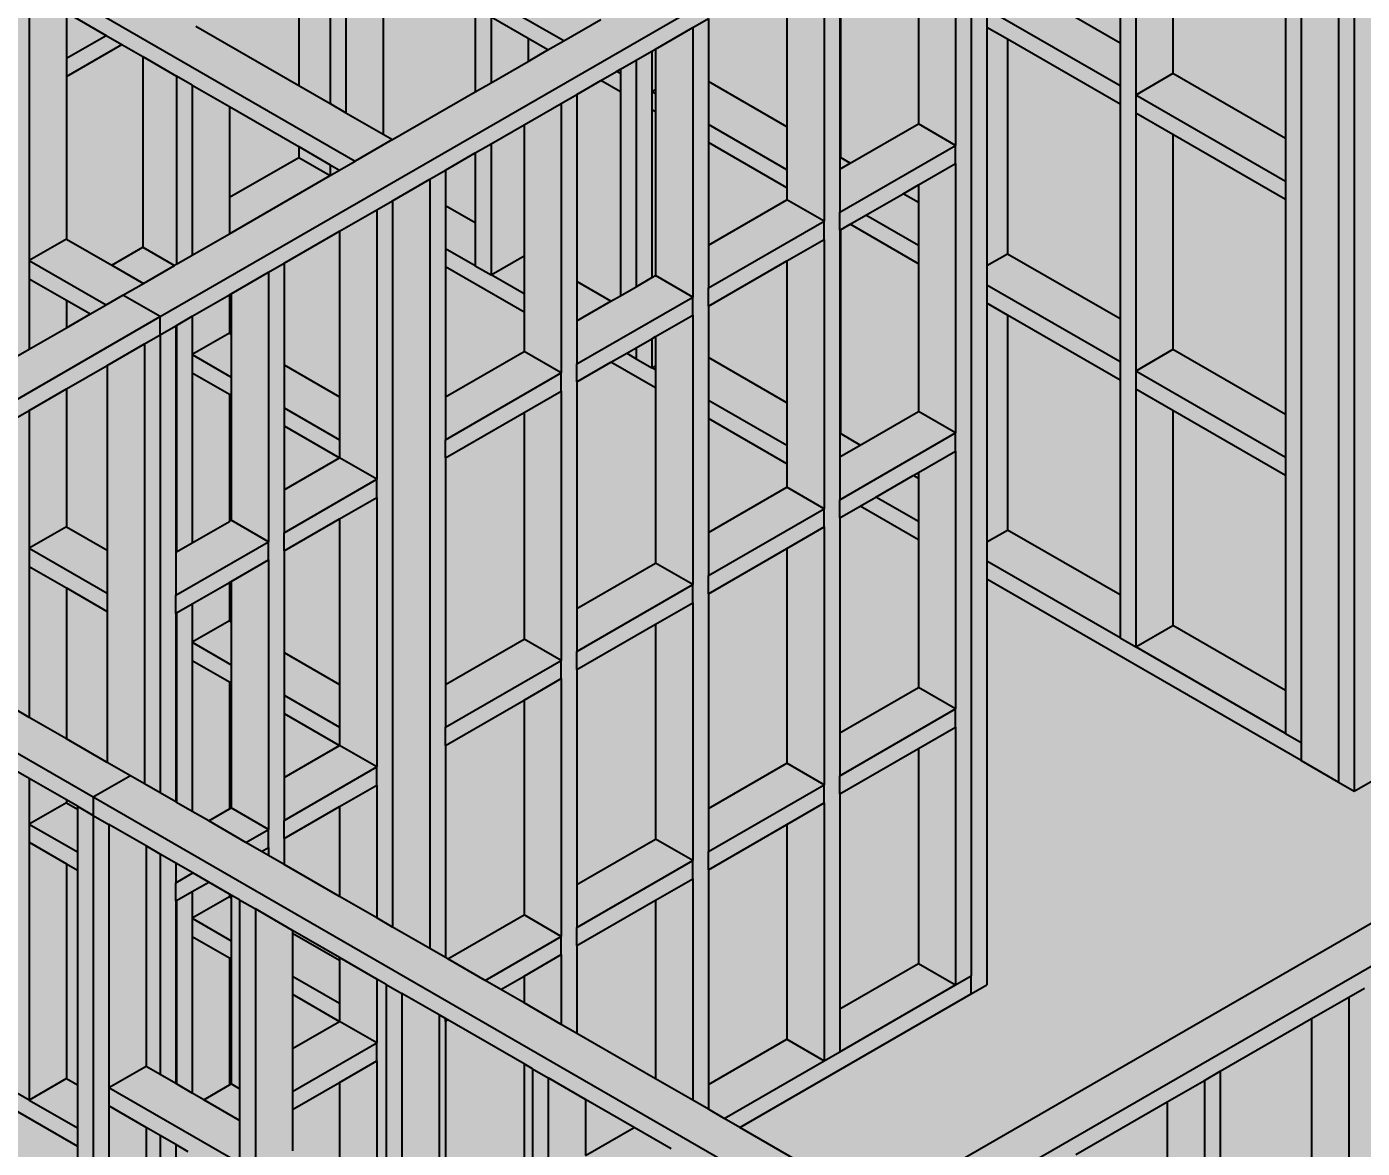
# Model space of a CAD drawing. Header units: millimetres. Extents: x 19458 to 19801, y 4351 to 4752.
# Drawn here: x 19557.886 to 19560.17, y 4522.548 to 4524.467 of the extents above; entities that cross this region are included whole.
import ezdxf

# ---------------------------------------------------------------- set-up
doc = ezdxf.new("R2010")
doc.units = ezdxf.units.MM
for name, color, linetype in [('cotas', 1, 'Continuous'), ('cotas @ 200', 1, 'Continuous'), ('cotas @ 300', 1, 'Continuous'), ('cotas @ 400', 1, 'Continuous'), ('cotas @ 500', 1, 'Continuous')]:
    doc.layers.add(name, color=color, linetype=linetype)
doc.styles.add('century gothic', font='GOTHIC.TTF')
doc.styles.add('COTAS SMC', font='GOTHIC.TTF')
doc.dimstyles.new('ANOTATIVE 100 SMCONSTRUCCIONES', dxfattribs={"dimscale": 0, "dimtxt": 0.18, "dimasz": 0.15, "dimexe": 0.18, "dimexo": 0.09, "dimgap": 0.1, "dimtad": 1, "dimzin": 0, "dimdsep": 46, "dimtxsty": 'century gothic', "dimblk1": 'FLECHA1', "dimblk2": 'FLECHA1', "dimsah": 1, "dimcen": 0.18, "dimdle": 0.075, "dimclrd": 1, "dimclre": 1, "dimclrt": 2, "dimaunit": 1, "dimadec": 0, "dimazin": 0, "dimtfac": 0.75, "dimtix": 1, "dimtmove": 2, "dimatfit": 3, "dimfxl": 0.09, "dimtvp": 1.5, "dimtfill": 1, "dimtolj": 1, "dimtzin": 0, "dimarcsym": 0})
doc.dimstyles.new('PIES SMCONSTRUCCIONES', dxfattribs={"dimscale": 0, "dimtxt": 0.18, "dimasz": 0.2, "dimexe": 0.18, "dimexo": 0, "dimgap": 0.1, "dimtad": 1, "dimdec": 0, "dimlfac": 39.370079, "dimzin": 0, "dimdsep": 46, "dimlunit": 4, "dimtxsty": 'COTAS SMC', "dimblk1": 'FLECHA1', "dimblk2": 'FLECHA1', "dimsah": 1, "dimcen": 0.2, "dimdle": 0.075, "dimclrd": 1, "dimclre": 1, "dimclrt": 2, "dimaunit": 1, "dimadec": 0, "dimazin": 0, "dimtfac": 0.75, "dimtdec": 0, "dimtix": 1, "dimtmove": 2, "dimatfit": 3, "dimfxl": 0.09, "dimtvp": 1.5, "dimtfill": 1, "dimtolj": 1, "dimtzin": 0, "dimarcsym": 0})

# ---------------------------------------------------------------- blocks, each defined once
blk = doc.blocks.new('FLECHA1')
at = {"color": 4}
blk.add_line((-0.246176, -0.248081), (0.248081, 0.25), dxfattribs=at)
at = {"color": 1}
blk.add_line((-1, 0), (0.496162, 0), dxfattribs=at)
blk = doc.blocks.new('*D1729')
at = {"layer": 'cotas', "color": 1, "lineweight": -2, "transparency": 16777216}
for p, q in [((19614.326, 4625.8448), (19614.326, 4700.8448)), ((19570.9836, 4550.8448), (19524.326, 4550.8448)), ((19614.326, 4548.4298), (19614.326, 4550.8448)), ((19570.5339, 4548.4298), (19524.326, 4548.4298)), ((19614.326, 4473.4298), (19614.326, 4398.4298))]:
    blk.add_line(p, q, dxfattribs=at)
at = {"layer": 'Defpoints', "color": 0, "transparency": 16777216}
for p in [(19614.326, 4550.8448), (19615.9836, 4550.8448), (19615.5339, 4548.4298)]:
    blk.add_point(p, dxfattribs=at)
at = {"layer": 'cotas', "color": 1, "lineweight": -2, "transparency": 16777216, "xscale": 75, "yscale": 75, "zscale": 75}
for p, rotation in [((19614.326, 4550.8448), 270), ((19614.326, 4548.4298), 90)]:
    blk.add_blockref('FLECHA1', p, dxfattribs=dict(at, rotation=rotation))
at = {"layer": 'cotas', "color": 2, "transparency": 16777216, "insert": (19517.3376, 4549.6373), "char_height": 90, "attachment_point": 5, "rotation": 90, "style": 'century gothic', "bg_fill": 3, "box_fill_scale": 1.1, "bg_fill_color": 256, "bg_fill_true_color": 13158600, "bg_fill_transparency": 0}
blk.add_mtext('\\A1;2.42', dxfattribs=at)
blk = doc.blocks.new('*D1758')
at = {"layer": 'cotas', "color": 1, "lineweight": -2, "transparency": 16777216}
for p, q in [((19614.326, 4580.8448), (19614.326, 4610.8448)), ((19597.9836, 4550.8448), (19578.326, 4550.8448)), ((19614.326, 4548.4298), (19614.326, 4550.8448)), ((19597.5339, 4548.4298), (19578.326, 4548.4298)), ((19614.326, 4518.4298), (19614.326, 4488.4298))]:
    blk.add_line(p, q, dxfattribs=at)
at = {"layer": 'Defpoints', "color": 0, "transparency": 16777216}
for p in [(19614.326, 4550.8448), (19615.9836, 4550.8448), (19615.5339, 4548.4298)]:
    blk.add_point(p, dxfattribs=at)
at = {"layer": 'cotas', "color": 1, "lineweight": -2, "transparency": 16777216, "xscale": 30, "yscale": 30, "zscale": 30}
for p, rotation in [((19614.326, 4550.8448), 270), ((19614.326, 4548.4298), 90)]:
    blk.add_blockref('FLECHA1', p, dxfattribs=dict(at, rotation=rotation))
at = {"layer": 'cotas', "color": 2, "transparency": 16777216, "insert": (19575.5307, 4549.6373), "char_height": 36, "attachment_point": 5, "rotation": 90, "style": 'century gothic', "bg_fill": 3, "box_fill_scale": 1.1, "bg_fill_color": 256, "bg_fill_true_color": 13158600, "bg_fill_transparency": 0}
blk.add_mtext('\\A1;2.42', dxfattribs=at)
blk = doc.blocks.new('*D1775')
at = {"layer": 'cotas', "color": 1, "lineweight": -2, "transparency": 16777216}
for p, q in [((19614.326, 4595.8448), (19614.326, 4640.8448)), ((19588.9836, 4550.8448), (19560.326, 4550.8448)), ((19614.326, 4548.4298), (19614.326, 4550.8448)), ((19588.5339, 4548.4298), (19560.326, 4548.4298)), ((19614.326, 4503.4298), (19614.326, 4458.4298))]:
    blk.add_line(p, q, dxfattribs=at)
at = {"layer": 'Defpoints', "color": 0, "transparency": 16777216}
for p in [(19614.326, 4550.8448), (19615.9836, 4550.8448), (19615.5339, 4548.4298)]:
    blk.add_point(p, dxfattribs=at)
at = {"layer": 'cotas', "color": 1, "lineweight": -2, "transparency": 16777216, "xscale": 45, "yscale": 45, "zscale": 45}
for p, rotation in [((19614.326, 4550.8448), 270), ((19614.326, 4548.4298), 90)]:
    blk.add_blockref('FLECHA1', p, dxfattribs=dict(at, rotation=rotation))
at = {"layer": 'cotas', "color": 2, "transparency": 16777216, "insert": (19556.133, 4549.6373), "char_height": 54, "attachment_point": 5, "rotation": 90, "style": 'century gothic', "bg_fill": 3, "box_fill_scale": 1.1, "bg_fill_color": 256, "bg_fill_true_color": 13158600, "bg_fill_transparency": 0}
blk.add_mtext('\\A1;2.42', dxfattribs=at)
blk = doc.blocks.new('*D1781')
at = {"layer": 'cotas', "color": 1, "lineweight": -2, "transparency": 16777216}
for p, q in [((19614.326, 4610.8448), (19614.326, 4670.8448)), ((19579.9836, 4550.8448), (19542.326, 4550.8448)), ((19614.326, 4548.4298), (19614.326, 4550.8448)), ((19579.5339, 4548.4298), (19542.326, 4548.4298)), ((19614.326, 4488.4298), (19614.326, 4428.4298))]:
    blk.add_line(p, q, dxfattribs=at)
at = {"layer": 'Defpoints', "color": 0, "transparency": 16777216}
for p in [(19614.326, 4550.8448), (19615.9836, 4550.8448), (19615.5339, 4548.4298)]:
    blk.add_point(p, dxfattribs=at)
at = {"layer": 'cotas', "color": 1, "lineweight": -2, "transparency": 16777216, "xscale": 60, "yscale": 60, "zscale": 60}
for p, rotation in [((19614.326, 4550.8448), 270), ((19614.326, 4548.4298), 90)]:
    blk.add_blockref('FLECHA1', p, dxfattribs=dict(at, rotation=rotation))
at = {"layer": 'cotas', "color": 2, "transparency": 16777216, "insert": (19536.7353, 4549.6373), "char_height": 72, "attachment_point": 5, "rotation": 90, "style": 'century gothic', "bg_fill": 3, "box_fill_scale": 1.1, "bg_fill_color": 256, "bg_fill_true_color": 13158600, "bg_fill_transparency": 0}
blk.add_mtext('\\A1;2.42', dxfattribs=at)
blk = doc.blocks.new('*D1784')
at = {"layer": 'cotas', "color": 1, "lineweight": -2, "transparency": 16777216}
for p, q in [((19620.0128, 4651.7533), (19620.0128, 4751.7533)), ((19620.4168, 4551.7533), (19530.0128, 4551.7533)), ((19620.0128, 4550.5333), (19620.0128, 4551.7533)), ((19620.4168, 4550.5333), (19530.0128, 4550.5333)), ((19620.0128, 4450.5333), (19620.0128, 4350.5333))]:
    blk.add_line(p, q, dxfattribs=at)
at = {"layer": 'Defpoints', "color": 0, "transparency": 16777216}
for p in [(19620.0128, 4551.7533), (19620.4168, 4551.7533), (19620.4168, 4550.5333)]:
    blk.add_point(p, dxfattribs=at)
at = {"layer": 'cotas', "color": 1, "lineweight": -2, "transparency": 16777216, "xscale": 100, "yscale": 100, "zscale": 100}
for p, rotation in [((19620.0128, 4551.7533), 270), ((19620.0128, 4550.5333), 90)]:
    blk.add_blockref('FLECHA1', p, dxfattribs=dict(at, rotation=rotation))
at = {"layer": 'cotas', "color": 2, "transparency": 16777216, "insert": (19523.8809, 4551.1433), "char_height": 90, "attachment_point": 5, "rotation": 90, "style": 'COTAS SMC', "bg_fill": 3, "box_fill_scale": 1.1, "bg_fill_color": 256, "bg_fill_true_color": 13158600, "bg_fill_transparency": 0}
blk.add_mtext("\\A1;4'", dxfattribs=at)
blk = doc.blocks.new('*D1828')
at = {"layer": 'cotas', "color": 1, "lineweight": -2, "transparency": 16777216}
for p, q in [((19620.0128, 4611.7533), (19620.0128, 4671.7533)), ((19620.4168, 4551.7533), (19566.0128, 4551.7533)), ((19620.0128, 4550.5333), (19620.0128, 4551.7533)), ((19620.4168, 4550.5333), (19566.0128, 4550.5333)), ((19620.0128, 4490.5333), (19620.0128, 4430.5333))]:
    blk.add_line(p, q, dxfattribs=at)
at = {"layer": 'Defpoints', "color": 0, "transparency": 16777216}
for p in [(19620.0128, 4551.7533), (19620.4168, 4551.7533), (19620.4168, 4550.5333)]:
    blk.add_point(p, dxfattribs=at)
at = {"layer": 'cotas', "color": 1, "lineweight": -2, "transparency": 16777216, "xscale": 60, "yscale": 60, "zscale": 60}
for p, rotation in [((19620.0128, 4551.7533), 270), ((19620.0128, 4550.5333), 90)]:
    blk.add_blockref('FLECHA1', p, dxfattribs=dict(at, rotation=rotation))
at = {"layer": 'cotas', "color": 2, "transparency": 16777216, "insert": (19562.3337, 4551.1433), "char_height": 54, "attachment_point": 5, "rotation": 90, "style": 'COTAS SMC', "bg_fill": 3, "box_fill_scale": 1.1, "bg_fill_color": 256, "bg_fill_true_color": 13158600, "bg_fill_transparency": 0}
blk.add_mtext("\\A1;4'", dxfattribs=at)
blk = doc.blocks.new('*D1834')
at = {"layer": 'cotas', "color": 1, "lineweight": -2, "transparency": 16777216}
for p, q in [((19620.0128, 4631.7533), (19620.0128, 4711.7533)), ((19620.4168, 4551.7533), (19548.0128, 4551.7533)), ((19620.0128, 4550.5333), (19620.0128, 4551.7533)), ((19620.4168, 4550.5333), (19548.0128, 4550.5333)), ((19620.0128, 4470.5333), (19620.0128, 4390.5333))]:
    blk.add_line(p, q, dxfattribs=at)
at = {"layer": 'Defpoints', "color": 0, "transparency": 16777216}
for p in [(19620.0128, 4551.7533), (19620.4168, 4551.7533), (19620.4168, 4550.5333)]:
    blk.add_point(p, dxfattribs=at)
at = {"layer": 'cotas', "color": 1, "lineweight": -2, "transparency": 16777216, "xscale": 80, "yscale": 80, "zscale": 80}
for p, rotation in [((19620.0128, 4551.7533), 270), ((19620.0128, 4550.5333), 90)]:
    blk.add_blockref('FLECHA1', p, dxfattribs=dict(at, rotation=rotation))
at = {"layer": 'cotas', "color": 2, "transparency": 16777216, "insert": (19543.1073, 4551.1433), "char_height": 72, "attachment_point": 5, "rotation": 90, "style": 'COTAS SMC', "bg_fill": 3, "box_fill_scale": 1.1, "bg_fill_color": 256, "bg_fill_true_color": 13158600, "bg_fill_transparency": 0}
blk.add_mtext("\\A1;4'", dxfattribs=at)
blk = doc.blocks.new('ISO GENERAL')
at = {"color": 250}
for p, q in [((-0.0978, 2.4913), (-0.0978, 0.5628)), ((-0.0709, 2.4758), (-0.0709, 0.5473)), ((-0.1614, 2.4546), (-0.1614, 0.6305)), ((-0.4713, 2.2252), (-0.4713, 1.8273)), ((-0.4444, 2.2097), (-0.4444, 1.7383)), ((-0.3808, 2.173), (-0.3808, 1.775)), ((-2.1127, 1.3591), (-0.7257, 2.1598)), ((-0.7257, 2.1288), (-0.7257, 0.2313)), ((-2.6423, 2.1237), (-1.779, 1.6252)), ((-0.7526, 2.1133), (-0.7526, 1.6522)), ((-0.1883, 2.0619), (-0.1883, 1.6639)), ((-1.822, 2.0304), (-1.822, 1.7236)), ((-1.7951, 2.0149), (-1.7951, 1.7081)), ((-1.8757, 1.9994), (-1.8757, 1.7546)), ((-0.9505, 1.999), (-0.9505, 1.6305)), ((-0.9494, 1.9988), (-0.9494, 1.6312)), ((-1.7315, 1.9782), (-1.7315, 1.6713)), ((-0.9774, 1.9835), (-0.9774, 1.5224)), ((-1.041, 1.9468), (-1.041, 1.684)), ((-0.8162, 1.9219), (-0.8162, 1.689)), ((-0.4713, 1.8273), (-0.6638, 1.9384)), ((-2.3366, 1.9161), (-2.3366, 1.4551)), ((-1.4227, 1.8309), (-1.5469, 1.9026)), ((-2.2729, 1.8746), (-2.2729, 1.8011)), ((-2.2688, 1.877), (-2.2051, 1.8403)), ((-1.5738, 1.8871), (-1.5738, 1.7437)), ((-0.4713, 1.7538), (-0.6988, 1.8852)), ((-0.6988, 1.8852), (-0.6988, 1.8541)), ((-2.0518, 1.8562), (-1.8757, 1.7546)), ((-1.4833, 1.8349), (-1.5469, 1.8716)), ((-1.5469, 1.8716), (-1.5469, 1.7592)), ((-1.4227, 1.8309), (-1.3591, 1.8677)), ((-1.2658, 1.817), (-1.2021, 1.8537)), ((-1.2021, 1.8537), (-1.1753, 1.8693)), ((-1.2021, 1.8537), (-1.2021, 1.3927)), ((-1.1753, 1.8693), (-1.1753, 1.7615)), ((-0.6638, 1.8339), (-0.6988, 1.8541)), ((-0.6988, 1.8541), (-0.6988, 1.446)), ((-2.2729, 1.8011), (-2.2051, 1.8403)), ((-2.2051, 1.8403), (-2.1783, 1.8247)), ((-1.4833, 1.8349), (-1.4833, 1.7959)), ((-1.4496, 1.8154), (-1.4833, 1.8349)), ((-1.4496, 1.8154), (-1.4227, 1.8309)), ((-0.6638, 1.8339), (-0.6638, 1.4662)), ((-0.4713, 1.7228), (-0.6638, 1.8339)), ((-0.4713, 1.8273), (-0.4713, 1.7538)), ((-2.2729, 1.7701), (-2.1783, 1.8247)), ((-2.1783, 1.8247), (-2.1423, 1.804)), ((-1.4833, 1.7959), (-1.4496, 1.8154)), ((-1.2987, 1.798), (-1.2719, 1.8135)), ((-1.2719, 1.8135), (-1.2658, 1.817)), ((-1.2719, 1.8135), (-1.2719, 1.7438)), ((-1.2658, 1.817), (-1.2658, 1.7474)), ((-2.2729, 1.8011), (-2.2729, 1.7701)), ((-2.1423, 1.804), (-2.1423, 1.4778)), ((-2.1423, 1.804), (-2.0846, 1.7707)), ((-1.5469, 1.7592), (-1.4833, 1.7959)), ((-1.3322, 1.7787), (-1.3256, 1.7825)), ((-1.3256, 1.7825), (-1.2987, 1.798)), ((-1.3256, 1.7825), (-1.3256, 1.7749)), ((-1.2987, 1.798), (-1.2987, 1.4104)), ((-2.2729, 1.7701), (-2.2729, 1.4918)), ((-2.0578, 1.7552), (-2.0846, 1.7707)), ((-2.0846, 1.7707), (-2.0846, 1.4487)), ((-1.5738, 1.7437), (-1.5469, 1.7592)), ((-1.4, 1.7395), (-1.3591, 1.7631)), ((-1.3591, 1.7631), (-1.3322, 1.7787)), ((-1.3256, 1.7438), (-1.3591, 1.7631)), ((-1.3256, 1.7749), (-1.3322, 1.7787)), ((-1.3256, 1.7749), (-1.3256, 1.7438)), ((-1.041, 1.684), (-1.1753, 1.7615)), ((-1.1753, 1.7615), (-1.1753, 1.688)), ((-0.3808, 1.775), (-0.4444, 1.7383)), ((-0.1883, 1.6639), (-0.3808, 1.775)), ((-2.0578, 1.7552), (-2.0578, 1.4643)), ((-2.0578, 1.7552), (-1.9941, 1.7184)), ((-1.8757, 1.7546), (-1.822, 1.7236)), ((-1.7153, 1.662), (-1.5738, 1.7437)), ((-1.4269, 1.724), (-1.4, 1.7395)), ((-1.4, 1.7395), (-1.4, 1.4191)), ((-1.3256, 1.7438), (-1.3256, 1.3949)), ((-1.2658, 1.7474), (-1.2719, 1.7438)), ((-1.2719, 1.7438), (-1.2719, 1.7128)), ((-1.2658, 1.7403), (-1.2719, 1.7438)), ((-1.2658, 1.7474), (-1.2658, 1.7403)), ((-1.2658, 1.7403), (-1.2658, 1.7093)), ((-0.4713, 1.7538), (-0.4713, 1.7228)), ((-0.1883, 1.5904), (-0.4444, 1.7383)), ((-0.4444, 1.7383), (-0.4444, 1.7073)), ((-1.9941, 1.7184), (-1.9941, 1.5634)), ((-1.9941, 1.7184), (-1.8757, 1.6501)), ((-1.822, 1.7236), (-1.7951, 1.7081)), ((-1.4905, 1.6872), (-1.4269, 1.724)), ((-1.4269, 1.724), (-1.4269, 1.2629)), ((-0.4713, 1.7228), (-0.4713, 1.3551)), ((-1.7951, 1.7081), (-1.7315, 1.6713)), ((-1.2658, 1.7093), (-1.2719, 1.7128)), ((-1.2719, 1.7128), (-1.2719, 1.4259)), ((-1.2658, 1.7093), (-1.2658, 1.4294)), ((-0.3808, 1.6705), (-0.4444, 1.7073)), ((-0.4444, 1.7073), (-0.4444, 1.2661)), ((-1.7315, 1.6713), (-1.7153, 1.662)), ((-1.5469, 1.6547), (-1.4905, 1.6872)), ((-1.4905, 1.6872), (-1.4905, 1.463)), ((-1.041, 1.6105), (-1.1753, 1.688)), ((-1.1753, 1.688), (-1.1753, 1.657)), ((-1.041, 1.684), (-1.041, 1.6105)), ((-0.9329, 1.6216), (-0.8162, 1.689)), ((-0.7526, 1.6522), (-0.8162, 1.689)), ((-0.3808, 1.6705), (-0.3808, 1.3028)), ((-0.1883, 1.5594), (-0.3808, 1.6705)), ((-1.8757, 1.6501), (-1.8757, 1.6317)), ((-1.8757, 1.6501), (-1.822, 1.6191)), ((-1.7153, 1.662), (-1.779, 1.6252)), ((-1.5738, 1.6392), (-1.5469, 1.6547)), ((-1.5469, 1.6547), (-1.5469, 1.4305)), ((-1.041, 1.5795), (-1.1753, 1.657)), ((-1.1753, 1.657), (-1.1753, 1.4817)), ((-0.9505, 1.538), (-0.7526, 1.6522)), ((-0.7526, 1.6212), (-0.7526, 1.6522)), ((-0.1883, 1.6639), (-0.1883, 1.5904)), ((-1.9941, 1.5634), (-1.8757, 1.6317)), ((-1.8757, 1.6317), (-1.822, 1.6007)), ((-1.8058, 1.6097), (-1.779, 1.6252)), ((-1.6248, 1.6097), (-1.5738, 1.6392)), ((-1.5738, 1.6392), (-1.5738, 1.5195)), ((-0.9494, 1.6312), (-0.9505, 1.6305)), ((-0.9505, 1.6305), (-0.9505, 1.6114)), ((-0.9505, 1.6114), (-0.9329, 1.6216)), ((-0.9329, 1.6216), (-0.9494, 1.6312)), ((-1.9941, 1.501), (-1.822, 1.6004)), ((-1.822, 1.6191), (-1.822, 1.6007)), ((-1.822, 1.6191), (-1.8058, 1.6097)), ((-1.822, 1.6004), (-1.8058, 1.6097)), ((-1.822, 1.6007), (-1.822, 1.6004)), ((-1.6517, 1.5942), (-1.6248, 1.6097)), ((-1.6248, 1.6097), (-1.6248, 1.5489)), ((-1.041, 1.6105), (-1.041, 1.5795)), ((-0.9505, 1.6114), (-0.9505, 1.538)), ((-0.8162, 1.5845), (-0.7526, 1.6212)), ((-0.7526, 1.6212), (-0.7526, 1.1601)), ((-1.7153, 1.5575), (-1.6517, 1.5942)), ((-1.6517, 1.5942), (-1.6517, 0.278)), ((-1.041, 1.5795), (-1.041, 1.5592)), ((-0.8424, 1.5693), (-0.8162, 1.5845)), ((-0.8162, 1.5845), (-0.8162, 1.5542)), ((-0.1883, 1.5904), (-0.1883, 1.5594)), ((-1.9941, 1.5634), (-1.9941, 1.501)), ((-1.7422, 1.5419), (-1.7153, 1.5575)), ((-1.7153, 1.5575), (-1.7153, 0.3148)), ((-1.1753, 1.4817), (-1.041, 1.5592)), ((-0.9774, 1.5224), (-1.041, 1.5592)), ((-0.906, 1.5326), (-0.8424, 1.5693)), ((-0.8162, 1.5542), (-0.8424, 1.5693)), ((-0.8162, 1.5542), (-0.8162, 1.4808)), ((-0.1883, 1.5594), (-0.1883, 1.1917)), ((-1.8058, 1.5052), (-1.7422, 1.5419)), ((-1.7422, 1.5419), (-1.7422, 1.0809)), ((-1.5738, 1.5195), (-1.6248, 1.5489)), ((-1.6248, 1.5489), (-1.6248, 1.4754)), ((-0.9505, 1.5069), (-0.9505, 1.538)), ((-0.9329, 1.5171), (-0.906, 1.5326)), ((-0.8162, 1.4808), (-0.906, 1.5326)), ((-1.5738, 1.5195), (-1.5738, 1.446)), ((-1.1753, 1.4082), (-0.9774, 1.5224)), ((-0.9774, 1.4914), (-0.9774, 1.5224)), ((-0.9505, 1.5069), (-0.9494, 1.5075)), ((-0.9494, 1.5075), (-0.9329, 1.5171)), ((-0.9494, 1.5075), (-0.9494, 1.159)), ((-0.8162, 1.4497), (-0.9329, 1.5171)), ((-2.2729, 1.4918), (-2.3366, 1.4551)), ((-2.2729, 1.4918), (-2.1955, 1.4471)), ((-2.0578, 1.4643), (-1.9941, 1.501)), ((-1.9006, 1.4505), (-1.8058, 1.5052)), ((-1.8058, 1.5052), (-1.8058, 1.2221)), ((-1.041, 1.4547), (-0.9774, 1.4914)), ((-0.9774, 1.4914), (-0.9774, 1.0303)), ((-0.9505, 1.5069), (-0.9505, 1.1584)), ((-2.1955, 1.4471), (-2.1423, 1.4778)), ((-2.1423, 1.4778), (-2.0883, 1.4466)), ((-2.0846, 1.4487), (-2.0578, 1.4643)), ((-1.5738, 1.446), (-1.6248, 1.4754)), ((-1.6248, 1.4754), (-1.6248, 1.4444)), ((-1.5469, 1.4305), (-1.4905, 1.463)), ((-1.4905, 1.463), (-1.4905, 1.3979)), ((-1.1753, 1.4817), (-1.1753, 1.4082)), ((-0.8162, 1.4808), (-0.8162, 1.4497)), ((-0.6638, 1.4662), (-0.6988, 1.446)), ((-0.4713, 1.3551), (-0.6638, 1.4662)), ((-2.3366, 1.4551), (-2.3366, 1.424)), ((-2.3366, 1.4551), (-2.2051, 1.3792)), ((-2.1955, 1.4471), (-2.1415, 1.4159)), ((-2.1415, 1.4159), (-2.0883, 1.4466)), ((-2.0883, 1.4466), (-2.0846, 1.4487)), ((-1.9274, 1.435), (-1.9006, 1.4505)), ((-1.9006, 1.4505), (-1.9006, 1.2768)), ((-1.4905, 1.3669), (-1.6248, 1.4444)), ((-1.6248, 1.4444), (-1.6248, 1.2221)), ((-1.5738, 1.446), (-1.5469, 1.4305)), ((-1.1753, 1.3772), (-1.041, 1.4547)), ((-1.041, 1.4547), (-1.041, 1.2118)), ((-0.8162, 1.4497), (-0.8162, 1.1969)), ((-0.6988, 1.446), (-0.6988, 1.413)), ((-2.3366, 1.424), (-2.2729, 1.3873)), ((-2.3366, 1.424), (-2.3366, 1.3033)), ((-1.9911, 1.3982), (-1.9274, 1.435)), ((-1.9274, 1.435), (-1.9274, 0.9739)), ((-1.4905, 1.3979), (-1.5469, 1.4305)), ((-1.3418, 1.3855), (-1.4, 1.4191)), ((-1.4, 1.4191), (-1.4, 1.3519)), ((-1.2987, 1.4104), (-1.2719, 1.4259)), ((-1.2719, 1.4259), (-1.2658, 1.4294)), ((-1.2021, 1.3927), (-1.2658, 1.4294)), ((-2.2051, 1.3792), (-2.1763, 1.3958)), ((-2.1763, 1.3958), (-2.1415, 1.4159)), ((-2.1127, 1.3591), (-2.1763, 1.3958)), ((-2.0578, 1.3597), (-1.9941, 1.3965)), ((-1.9941, 1.3965), (-1.9911, 1.3982)), ((-1.9941, 1.3965), (-1.9941, 1.3308)), ((-1.9911, 1.3982), (-1.9911, 1.3291)), ((-1.4905, 1.3979), (-1.4905, 1.3669)), ((-1.3418, 1.3855), (-1.3256, 1.3949)), ((-1.3256, 1.3949), (-1.2987, 1.4104)), ((-1.1753, 1.3772), (-1.1753, 1.4082)), ((-0.4713, 1.2816), (-0.6988, 1.413)), ((-0.6988, 1.413), (-0.6988, 1.382)), ((-2.2729, 1.3873), (-2.2729, 1.34)), ((-2.2729, 1.3873), (-2.232, 1.3637)), ((-2.232, 1.3637), (-2.2051, 1.3792)), ((-1.4, 1.2784), (-1.2021, 1.3927)), ((-1.4, 1.3519), (-1.3418, 1.3855)), ((-1.2021, 1.3616), (-1.2021, 1.3927)), ((-1.1753, 1.3772), (-1.1753, 1.2894)), ((-0.6638, 1.3617), (-0.6988, 1.382)), ((-0.6988, 1.382), (-0.6988, 0.9738)), ((-2.8184, 0.9516), (-2.1127, 1.3591)), ((-2.2729, 1.34), (-2.232, 1.3637)), ((-2.1127, 1.328), (-2.1127, 1.3591)), ((-2.0846, 1.3442), (-2.0578, 1.3597)), ((-2.0578, 1.3597), (-2.0578, 1.2941)), ((-1.4905, 1.3669), (-1.4905, 1.2996)), ((-1.4, 1.3519), (-1.4, 1.2784)), ((-1.2658, 1.3249), (-1.2021, 1.3616)), ((-1.2021, 1.3616), (-1.2021, 0.9006)), ((-0.6638, 1.3617), (-0.6638, 0.994)), ((-0.4713, 1.2506), (-0.6638, 1.3617)), ((-0.4713, 1.3551), (-0.4713, 1.2816)), ((-2.3366, 1.3033), (-2.2729, 1.34)), ((-2.1396, 1.3125), (-2.1127, 1.328)), ((-2.1127, 1.328), (-2.0858, 1.3435)), ((-2.1127, 1.328), (-2.1127, 0.5442)), ((-2.0858, 1.3435), (-2.0846, 1.3442)), ((-2.0858, 1.3435), (-2.0858, 1.3103)), ((-2.0846, 1.3442), (-2.0846, 1.3096)), ((-1.9941, 1.3308), (-2.0578, 1.2941)), ((-1.9941, 1.3308), (-1.9911, 1.3291)), ((-1.9911, 1.3291), (-1.9911, 1.2556)), ((-1.2719, 1.3214), (-1.2658, 1.3249)), ((-1.2658, 1.3249), (-1.2658, 1.2752)), ((-2.3635, 1.2878), (-2.3366, 1.3033)), ((-2.2032, 1.2758), (-2.1396, 1.3125)), ((-2.1396, 1.3125), (-2.1396, 0.5597)), ((-2.0858, 1.3103), (-2.0846, 1.3096)), ((-2.0858, 1.3103), (-2.0858, 1.2793)), ((-2.0846, 1.3096), (-2.0846, 1.2786)), ((-1.3149, 1.2965), (-1.2987, 1.3059)), ((-1.2987, 1.3059), (-1.2719, 1.3214)), ((-1.2987, 1.3059), (-1.2987, 1.2872)), ((-1.2719, 1.3214), (-1.2719, 1.2717)), ((-0.3808, 1.3028), (-0.4444, 1.2661)), ((-0.1883, 1.1917), (-0.3808, 1.3028)), ((-2.0858, 1.2793), (-2.0846, 1.2786)), ((-2.0858, 1.2793), (-2.0858, 0.956)), ((-2.0578, 1.2941), (-2.0578, 1.2631)), ((-2.0578, 1.2941), (-1.9911, 1.2556)), ((-1.6248, 1.2221), (-1.4905, 1.2996)), ((-1.4269, 1.2629), (-1.4905, 1.2996)), ((-1.4, 1.2474), (-1.3418, 1.281)), ((-1.3418, 1.281), (-1.3149, 1.2965)), ((-1.2658, 1.2371), (-1.3418, 1.281)), ((-1.3149, 1.2965), (-1.2987, 1.2872)), ((-1.2987, 1.2872), (-1.2719, 1.2717)), ((-1.041, 1.2118), (-1.1753, 1.2894)), ((-1.1753, 1.2894), (-1.1753, 1.2159)), ((-0.4713, 1.2816), (-0.4713, 1.2506)), ((-2.2729, 1.2355), (-2.2032, 1.2758)), ((-2.2032, 1.2758), (-2.2032, 0.9595)), ((-2.0846, 1.2786), (-2.0846, 0.9566)), ((-2.0578, 1.2631), (-2.0578, 0.9722)), ((-2.0578, 1.2631), (-1.9941, 1.2263)), ((-1.9006, 1.2768), (-1.8058, 1.2221)), ((-1.9006, 1.2768), (-1.9006, 1.2033)), ((-1.6248, 1.1486), (-1.4269, 1.2629)), ((-1.4269, 1.2319), (-1.4269, 1.2629)), ((-1.4, 1.2474), (-1.4, 1.2784)), ((-1.2719, 1.2717), (-1.2658, 1.2752)), ((-1.2658, 1.2681), (-1.2719, 1.2717)), ((-1.2658, 1.2752), (-1.2658, 1.2681)), ((-1.2658, 1.2681), (-1.2658, 1.2371)), ((-0.1883, 1.1182), (-0.4444, 1.2661)), ((-0.4444, 1.2661), (-0.4444, 1.2351)), ((-2.3366, 1.1988), (-2.2729, 1.2355)), ((-2.2729, 1.2355), (-2.2729, 0.9997)), ((-1.9911, 1.2556), (-1.9911, 1.2246)), ((-1.4, 1.2474), (-1.4, 0.8598)), ((-1.2658, 1.2371), (-1.2658, 0.9373)), ((-0.4713, 1.2506), (-0.4713, 0.8829)), ((-0.3808, 1.1983), (-0.4444, 1.2351)), ((-0.4444, 1.2351), (-0.4444, 0.7939)), ((-1.9941, 1.2263), (-1.9941, 1.0089)), ((-1.9941, 1.2263), (-1.9911, 1.2246)), ((-1.9911, 1.2246), (-1.9911, 1.0107)), ((-1.8058, 1.2221), (-1.8058, 1.1486)), ((-1.6248, 1.2221), (-1.6248, 1.1486)), ((-1.4905, 1.1951), (-1.4269, 1.2319)), ((-1.4269, 1.2319), (-1.4269, 0.7708)), ((-1.041, 1.1384), (-1.1753, 1.2159)), ((-1.1753, 1.2159), (-1.1753, 1.1848)), ((-1.041, 1.2118), (-1.041, 1.1384)), ((-2.3635, 1.1833), (-2.3366, 1.1988)), ((-2.3366, 1.1988), (-2.3366, 0.963)), ((-1.9006, 1.2033), (-1.8058, 1.1486)), ((-1.9006, 1.2033), (-1.9006, 1.1723)), ((-1.6248, 1.1176), (-1.4905, 1.1951)), ((-1.4905, 1.1951), (-1.4905, 0.8075)), ((-0.9156, 1.1395), (-0.8162, 1.1969)), ((-0.7526, 1.1601), (-0.8162, 1.1969)), ((-0.3808, 1.1983), (-0.3808, 0.8307)), ((-0.1883, 1.0872), (-0.3808, 1.1983)), ((-0.1883, 1.1917), (-0.1883, 1.1182)), ((-1.9006, 1.1723), (-1.8058, 1.1176)), ((-1.9006, 1.1723), (-1.9006, 1.0629)), ((-1.041, 1.1073), (-1.1753, 1.1848)), ((-1.1753, 1.1848), (-1.1753, 0.9896)), ((-1.8058, 1.1486), (-1.8058, 1.1176)), ((-1.6248, 1.1176), (-1.6248, 1.1486)), ((-0.9505, 1.0459), (-0.7526, 1.1601)), ((-0.9505, 1.1584), (-0.9494, 1.159)), ((-0.9505, 1.1584), (-0.9505, 1.1193)), ((-0.9156, 1.1395), (-0.9494, 1.159)), ((-0.7526, 1.1291), (-0.7526, 1.1601)), ((-1.041, 1.1384), (-1.041, 1.1073)), ((-0.9505, 1.1193), (-0.9156, 1.1395)), ((-0.9505, 1.1193), (-0.9505, 1.0459)), ((-0.8162, 1.0923), (-0.7526, 1.1291)), ((-0.7526, 1.1291), (-0.7526, 0.6879)), ((-1.9006, 1.0629), (-1.8058, 1.1176)), ((-1.7422, 1.0809), (-1.8058, 1.1176)), ((-1.6248, 1.1176), (-1.6248, 0.73)), ((-1.041, 1.1073), (-1.041, 1.0671)), ((-0.1883, 1.1182), (-0.1883, 1.0872)), ((-1.9006, 0.9894), (-1.7422, 1.0809)), ((-1.7422, 1.0498), (-1.7422, 1.0809)), ((-0.8888, 1.0505), (-0.8251, 1.0872)), ((-0.8251, 1.0872), (-0.8162, 1.0923)), ((-0.8162, 1.0821), (-0.8251, 1.0872)), ((-0.8162, 1.0923), (-0.8162, 1.0821)), ((-0.8162, 1.0821), (-0.8162, 1.0086)), ((-0.1883, 1.0872), (-0.1883, 0.7195)), ((-1.9006, 1.0629), (-1.9006, 0.9894)), ((-1.1753, 0.9896), (-1.041, 1.0671)), ((-0.9774, 1.0303), (-1.041, 1.0671)), ((-1.8058, 1.0131), (-1.7422, 1.0498)), ((-1.7422, 1.0498), (-1.7422, 0.5888)), ((-1.1753, 0.9161), (-0.9774, 1.0303)), ((-0.9774, 0.9993), (-0.9774, 1.0303)), ((-0.9505, 1.0148), (-0.9505, 1.0459)), ((-0.9505, 1.0148), (-0.9156, 1.0349)), ((-0.9156, 1.0349), (-0.8888, 1.0505)), ((-0.8162, 0.9775), (-0.9156, 1.0349)), ((-0.8162, 1.0086), (-0.8888, 1.0505)), ((-2.0578, 0.9722), (-1.9941, 1.0089)), ((-1.9941, 1.0089), (-1.9911, 1.0107)), ((-1.9274, 0.9739), (-1.9911, 1.0107)), ((-1.9006, 0.9584), (-1.8058, 1.0131)), ((-1.8058, 1.0131), (-1.8058, 0.73)), ((-0.9505, 1.0148), (-0.9505, 0.6472)), ((-0.8162, 1.0086), (-0.8162, 0.9775)), ((-2.2729, 0.9997), (-2.3366, 0.963)), ((-2.2729, 0.9997), (-2.2032, 0.9595)), ((-1.9006, 0.9584), (-1.9006, 0.9894)), ((-1.1753, 0.9896), (-1.1753, 0.9161)), ((-1.041, 0.9626), (-0.9774, 0.9993)), ((-0.9774, 0.9993), (-0.9774, 0.5582)), ((-0.6988, 0.9738), (-0.6638, 0.994)), ((-0.4713, 0.8829), (-0.6638, 0.994)), ((-2.3366, 0.963), (-2.3366, 0.9319)), ((-2.3366, 0.963), (-2.2032, 0.886)), ((-2.2032, 0.9595), (-2.2032, 0.886)), ((-2.0858, 0.8825), (-1.9274, 0.9739)), ((-2.0846, 0.9566), (-2.0578, 0.9722)), ((-1.9274, 0.9429), (-1.9274, 0.9739)), ((-1.1753, 0.8851), (-1.041, 0.9626)), ((-1.041, 0.9626), (-1.041, 0.5949)), ((-0.8162, 0.9775), (-0.8162, 0.7247)), ((-0.6988, 0.9738), (-0.6988, 0.9408)), ((-2.0858, 0.956), (-2.0846, 0.9566)), ((-2.0858, 0.956), (-2.0858, 0.8825)), ((-1.9911, 0.9061), (-1.9274, 0.9429)), ((-1.9274, 0.9429), (-1.9274, 0.4818)), ((-1.9006, 0.9584), (-1.9006, 0.7847)), ((-1.4, 0.8598), (-1.2658, 0.9373)), ((-1.2021, 0.9006), (-1.2658, 0.9373)), ((-0.8208, -0.2017), (1.1672, 0.9461)), ((-0.4713, 0.8094), (-0.6988, 0.9408)), ((-0.6988, 0.9408), (-0.6988, 0.9098)), ((-2.2273, 0.5368), (-2.882, 0.9149)), ((-2.3366, 0.9319), (-2.3366, 0.6735)), ((-2.3366, 0.9319), (-2.2729, 0.8952)), ((-1.1753, 0.8851), (-1.1753, 0.9161)), ((-2.2729, 0.8952), (-2.2729, 0.6367)), ((-2.2729, 0.8952), (-2.2032, 0.8549)), ((-2.0578, 0.8676), (-1.9941, 0.9044)), ((-1.9941, 0.9044), (-1.9911, 0.9061)), ((-1.9941, 0.9044), (-1.9941, 0.8387)), ((-1.9911, 0.9061), (-1.9911, 0.837)), ((-1.4, 0.7863), (-1.2021, 0.9006)), ((-1.2021, 0.8695), (-1.2021, 0.9006)), ((-0.1614, 0.5995), (-0.6988, 0.9098)), ((-0.6988, 0.9098), (-0.6988, 0.2158)), ((-2.2032, 0.886), (-2.2032, 0.8549)), ((-2.0858, 0.8514), (-2.0858, 0.8825)), ((-1.2658, 0.8328), (-1.2021, 0.8695)), ((-1.2021, 0.8695), (-1.2021, 0.4284)), ((-1.1753, 0.8851), (-1.1753, 0.5174)), ((-0.4713, 0.8829), (-0.4713, 0.8094)), ((-2.2032, 0.8549), (-2.2032, 0.5964)), ((-2.0858, 0.8514), (-2.0846, 0.8521)), ((-2.0858, 0.8514), (-2.0858, 0.8182)), ((-2.0846, 0.8521), (-2.0578, 0.8676)), ((-2.0846, 0.8521), (-2.0846, 0.8175)), ((-2.0578, 0.8676), (-2.0578, 0.802)), ((-1.4, 0.8598), (-1.4, 0.7863)), ((-1.9941, 0.8387), (-2.0578, 0.802)), ((-1.9941, 0.8387), (-1.9911, 0.837)), ((-1.9911, 0.837), (-1.9911, 0.7635)), ((-1.4, 0.7553), (-1.2658, 0.8328)), ((-1.2658, 0.8328), (-1.2658, 0.4651)), ((-0.4444, 0.7939), (-0.3808, 0.8307)), ((-0.1883, 0.7195), (-0.3808, 0.8307)), ((-2.0858, 0.8182), (-2.0846, 0.8175)), ((-2.0858, 0.8182), (-2.0858, 0.7872)), ((-2.0846, 0.8175), (-2.0846, 0.7865)), ((-2.0578, 0.802), (-2.0578, 0.771)), ((-2.0578, 0.802), (-1.9911, 0.7635)), ((-1.6248, 0.73), (-1.4905, 0.8075)), ((-1.4269, 0.7708), (-1.4905, 0.8075)), ((-0.4713, 0.8094), (-0.4444, 0.7939)), ((-2.0858, 0.7872), (-2.0846, 0.7865)), ((-2.0858, 0.7872), (-2.0858, 0.5287)), ((-2.0846, 0.7865), (-2.0846, 0.528)), ((-1.9006, 0.7847), (-1.8058, 0.73)), ((-1.9006, 0.7847), (-1.9006, 0.7112)), ((-1.4, 0.7553), (-1.4, 0.7863)), ((-0.1883, 0.6461), (-0.4444, 0.7939)), ((-2.0578, 0.771), (-1.9941, 0.7342)), ((-2.0578, 0.771), (-2.0578, 0.5125)), ((-1.9911, 0.7635), (-1.9911, 0.7325)), ((-1.6248, 0.6565), (-1.4269, 0.7708)), ((-1.4269, 0.7398), (-1.4269, 0.7708)), ((-1.4, 0.7553), (-1.4, 0.3876)), ((-1.9941, 0.7342), (-1.9941, 0.5168)), ((-1.9941, 0.7342), (-1.9911, 0.7325)), ((-1.9911, 0.7325), (-1.9911, 0.5186)), ((-1.4905, 0.703), (-1.4269, 0.7398)), ((-1.4269, 0.7398), (-1.4269, 0.2986)), ((-1.9006, 0.7112), (-1.8058, 0.6565)), ((-1.9006, 0.7112), (-1.9006, 0.6802)), ((-1.8058, 0.73), (-1.8058, 0.6565)), ((-1.6248, 0.73), (-1.6248, 0.6565)), ((-0.9505, 0.6472), (-0.8162, 0.7247)), ((-0.7526, 0.6879), (-0.8162, 0.7247)), ((-0.1883, 0.7195), (-0.1883, 0.6461)), ((-2.3366, 0.6735), (-2.3635, 0.689)), ((-1.6248, 0.6255), (-1.4905, 0.703)), ((-1.4905, 0.703), (-1.4905, 0.3354)), ((-0.9505, 0.5737), (-0.7526, 0.6879)), ((-0.7526, 0.6569), (-0.7526, 0.6879)), ((-2.2729, 0.6367), (-2.3366, 0.6735)), ((-1.9006, 0.6802), (-1.8058, 0.6255)), ((-1.9006, 0.6802), (-1.9006, 0.5708)), ((-1.8058, 0.6565), (-1.8058, 0.6255)), ((-1.6248, 0.6255), (-1.6248, 0.6565)), ((-0.9505, 0.6472), (-0.9505, 0.5737)), ((-0.8844, -0.1649), (0.5301, 0.6518)), ((-0.8162, 0.6202), (-0.7526, 0.6569)), ((-0.7526, 0.6569), (-0.7526, 0.2158)), ((-0.1883, 0.6461), (-0.1614, 0.6305)), ((-2.2032, 0.5964), (-2.2729, 0.6367)), ((-1.9006, 0.5708), (-1.8058, 0.6255)), ((-1.7422, 0.5888), (-1.8058, 0.6255)), ((-1.6248, 0.6255), (-1.6248, 0.2625)), ((-0.9505, 0.5426), (-0.8162, 0.6202)), ((-0.8162, 0.6202), (-0.8162, 0.2525)), ((-0.1614, 0.6305), (-0.1614, 0.5995)), ((-2.1636, 0.5736), (-2.2032, 0.5964)), ((-1.1753, 0.5174), (-1.041, 0.5949)), ((-0.9774, 0.5582), (-1.041, 0.5949)), ((-0.1614, 0.5995), (-0.0978, 0.5628)), ((-2.3366, 0.5689), (-2.3635, 0.5845)), ((-2.1636, 0.5736), (-2.2273, 0.5368)), ((-2.1396, 0.5597), (-2.1636, 0.5736)), ((-1.9006, 0.4973), (-1.7422, 0.5888)), ((-1.7422, 0.5577), (-1.7422, 0.5888)), ((-0.9505, 0.5426), (-0.9505, 0.5737)), ((-0.0709, 0.5473), (-0.0073, 0.584)), ((-2.3366, 0.5689), (-2.3366, 0.4908)), ((-2.2729, 0.5322), (-2.3366, 0.5689)), ((-2.1127, 0.5442), (-2.1396, 0.5597)), ((-1.9006, 0.5708), (-1.9006, 0.4973)), ((-1.8058, 0.521), (-1.7422, 0.5577)), ((-1.7422, 0.5577), (-1.7422, 0.3303)), ((-1.1753, 0.4439), (-0.9774, 0.5582)), ((-0.9774, 0.5271), (-0.9774, 0.5582)), ((-0.0978, 0.5628), (-0.0709, 0.5473)), ((-2.2729, 0.5275), (-2.3366, 0.4908)), ((-2.2729, 0.5322), (-2.2729, 0.5275)), ((-2.2541, 0.5213), (-2.2729, 0.5322)), ((-2.2729, 0.5275), (-2.2541, 0.5167)), ((-2.2273, 0.5368), (-2.2273, 0.5058)), ((-0.188, -0.6405), (-2.2273, 0.5368)), ((-2.0858, 0.5287), (-2.1127, 0.5442)), ((-2.0846, 0.528), (-2.0858, 0.5287)), ((-2.0578, 0.5125), (-2.0846, 0.528)), ((-1.041, 0.4904), (-0.9774, 0.5271)), ((-0.9774, 0.5271), (-0.9774, 0.086)), ((-0.9505, 0.5426), (-0.9505, 0.175)), ((-2.2541, 0.5213), (-2.2273, 0.5058)), ((-2.2541, 0.5213), (-2.2541, 0.5167)), ((-2.2541, 0.5167), (-2.2541, 0.4432)), ((-2.2273, 0.5058), (-2.2004, 0.4903)), ((-2.2273, 0.5058), (-2.2273, -1.3917)), ((-2.0297, 0.4963), (-2.0578, 0.5125)), ((-2.0297, 0.4963), (-1.9941, 0.5168)), ((-1.9941, 0.5168), (-1.9911, 0.5186)), ((-1.9274, 0.4818), (-1.9911, 0.5186)), ((-1.9006, 0.4663), (-1.8058, 0.521)), ((-1.8058, 0.521), (-1.8058, 0.367)), ((-1.1753, 0.5174), (-1.1753, 0.4439)), ((-2.3366, 0.4908), (-2.3366, 0.4598)), ((-2.3366, 0.4908), (-2.2541, 0.4432)), ((-2.1367, 0.4536), (-2.2004, 0.4903)), ((-2.2004, 0.4903), (-2.2004, 0.0396)), ((-1.966, 0.4595), (-2.0297, 0.4963)), ((-1.966, 0.4595), (-1.9274, 0.4818)), ((-1.9274, 0.4508), (-1.9274, 0.4818)), ((-1.9006, 0.4663), (-1.9006, 0.4973)), ((-1.1753, 0.4129), (-1.041, 0.4904)), ((-1.041, 0.4904), (-1.041, 0.1227)), ((-2.3366, 0.4598), (-2.2729, 0.423)), ((-2.3366, 0.4598), (-2.3366, 0.0186)), ((-1.9392, 0.444), (-1.966, 0.4595)), ((-1.9006, 0.4663), (-1.9006, 0.4217)), ((-1.4, 0.3876), (-1.2658, 0.4651)), ((-1.2021, 0.4284), (-1.2658, 0.4651)), ((-2.2541, 0.4432), (-2.2541, 0.4122)), ((-2.1367, 0.4536), (-2.1367, 0.0763)), ((-2.1127, 0.4397), (-2.1367, 0.4536)), ((-2.1127, 0.4397), (-2.1127, 0.0625)), ((-2.0858, 0.4242), (-2.1127, 0.4397)), ((-1.9392, 0.444), (-1.9274, 0.4508)), ((-1.9274, 0.4372), (-1.9392, 0.444)), ((-1.9274, 0.4508), (-1.9274, 0.4372)), ((-1.9006, 0.4217), (-1.9274, 0.4372)), ((-1.1753, 0.4129), (-1.1753, 0.4439)), ((-2.2729, 0.423), (-2.2729, 0.0554)), ((-2.2729, 0.423), (-2.2541, 0.4122)), ((-2.2541, 0.4122), (-2.2541, 0.0445)), ((-2.0858, 0.4242), (-2.0858, 0.3904)), ((-2.0566, 0.4073), (-2.0858, 0.4242)), ((-1.8058, 0.367), (-1.9006, 0.4217)), ((-1.4, 0.3141), (-1.2021, 0.4284)), ((-1.2021, 0.3974), (-1.2021, 0.4284)), ((-1.1753, 0.4129), (-1.1753, 0.0452)), ((-2.0858, 0.3904), (-2.0566, 0.4073)), ((-2.0858, 0.3593), (-2.0858, 0.3904)), ((-2.0578, 0.3755), (-2.0297, 0.3918)), ((-2.0297, 0.3918), (-2.0566, 0.4073)), ((-1.9941, 0.3712), (-2.0297, 0.3918)), ((-1.2658, 0.3606), (-1.2021, 0.3974)), ((-1.2021, 0.3974), (-1.2021, 0.0185)), ((-2.0846, 0.36), (-2.0578, 0.3755)), ((-2.0578, 0.3755), (-2.0578, 0.3298)), ((-1.9941, 0.3666), (-2.0578, 0.3298)), ((-1.9941, 0.3712), (-1.9941, 0.3666)), ((-1.9911, 0.3695), (-1.9941, 0.3712)), ((-1.9941, 0.3666), (-1.9911, 0.3648)), ((-1.9911, 0.3695), (-1.9911, 0.3648)), ((-1.9768, 0.3612), (-1.9911, 0.3695)), ((-1.7422, 0.3303), (-1.8058, 0.367)), ((-1.4, 0.3876), (-1.4, 0.3141)), ((-2.0858, 0.3593), (-2.0846, 0.36)), ((-2.0858, 0.3593), (-2.0858, 0.346)), ((-2.0858, 0.346), (-2.0846, 0.3453)), ((-2.0858, 0.346), (-2.0858, 0.315)), ((-2.0846, 0.36), (-2.0846, 0.3453)), ((-2.0846, 0.3453), (-2.0846, 0.3143)), ((-1.9911, 0.3648), (-1.9911, 0.2913)), ((-1.9768, 0.3612), (-1.9499, 0.3457)), ((-1.9768, 0.3612), (-1.9768, 0.0381)), ((-1.9499, 0.3457), (-1.9499, -0.105)), ((-1.8863, 0.309), (-1.9499, 0.3457)), ((-1.4, 0.2831), (-1.2658, 0.3606)), ((-1.2658, 0.3606), (-1.2658, 0.0552)), ((-2.0578, 0.3298), (-2.0578, 0.2988)), ((-2.0578, 0.3298), (-1.9911, 0.2913)), ((-1.7153, 0.3148), (-1.7422, 0.3303)), ((-1.6208, 0.2602), (-1.4905, 0.3354)), ((-1.4269, 0.2986), (-1.4905, 0.3354)), ((-2.0858, 0.315), (-2.0846, 0.3143)), ((-2.0858, 0.315), (-2.0858, 0.0469)), ((-2.0846, 0.3143), (-2.0846, 0.0463)), ((-2.0578, 0.2988), (-1.9941, 0.262)), ((-2.0578, 0.2988), (-2.0578, 0.0307)), ((-1.8863, 0.309), (-1.8863, 0.3043)), ((-1.8058, 0.2625), (-1.8863, 0.309)), ((-1.8863, 0.3043), (-1.8058, 0.2578)), ((-1.8863, 0.3043), (-1.8863, 0.2308)), ((-1.6517, 0.278), (-1.7153, 0.3148)), ((-1.5571, 0.2234), (-1.4269, 0.2986)), ((-1.4269, 0.2676), (-1.4269, 0.2986)), ((-1.4, 0.2831), (-1.4, 0.3141)), ((-1.9911, 0.2913), (-1.9911, 0.2603)), ((-1.6248, 0.2625), (-1.6517, 0.278)), ((-1.4, 0.2831), (-1.4, 0.1327)), ((-1.9941, 0.262), (-1.9941, 0.0446)), ((-1.9941, 0.262), (-1.9911, 0.2603)), ((-1.9911, 0.2603), (-1.9911, 0.0464)), ((-1.8058, 0.2625), (-1.8058, 0.2578)), ((-1.7422, 0.2258), (-1.8058, 0.2625)), ((-1.8058, 0.2578), (-1.8058, 0.1844)), ((-1.6208, 0.2602), (-1.6248, 0.2625)), ((-1.5571, 0.2234), (-1.6208, 0.2602)), ((-1.4905, 0.2308), (-1.4269, 0.2676)), ((-1.4269, 0.2676), (-1.4269, 0.1482)), ((-0.9505, 0.175), (-0.8162, 0.2525)), ((-0.8162, 0.2525), (-0.7526, 0.2158)), ((-1.8863, 0.2308), (-1.8058, 0.1844)), ((-1.8863, 0.2308), (-1.8863, 0.1998)), ((-1.5303, 0.2079), (-1.4905, 0.2308)), ((-1.4905, 0.2308), (-1.4905, 0.185)), ((-0.7526, 0.2158), (-0.7257, 0.2313)), ((-0.7257, 0.2002), (-0.7257, 0.2313)), ((-1.7422, 0.2258), (-1.7422, 0.1166)), ((-1.7263, 0.2166), (-1.7422, 0.2258)), ((-1.7263, 0.2166), (-1.6995, 0.2011)), ((-1.7263, 0.2166), (-1.7263, -0.1606)), ((-1.5303, 0.2079), (-1.5571, 0.2234)), ((-1.4905, 0.185), (-1.5303, 0.2079)), ((-0.9505, 0.1015), (-0.7526, 0.2158)), ((-0.7257, 0.2002), (-0.6988, 0.2158)), ((-0.0802, 0.1949), (-0.0533, 0.2104)), ((-1.8863, 0.1998), (-1.8058, 0.1533)), ((-1.8863, 0.1998), (-1.8863, 0.1069)), ((-1.8058, 0.1844), (-1.8058, 0.1533)), ((-1.6995, 0.2011), (-1.6995, -0.2496)), ((-1.6358, 0.1644), (-1.6995, 0.2011)), ((-1.4269, 0.1482), (-1.4905, 0.185)), ((-1.1213, -0.0282), (-0.7257, 0.2002)), ((-0.1438, 0.1581), (-0.0802, 0.1949)), ((-0.0802, 0.1949), (-0.0802, -0.2662)), ((-2.6423, 0.1641), (-2.2541, -0.06)), ((-1.6358, 0.1644), (-1.6358, -0.2129)), ((-1.6248, 0.158), (-1.6358, 0.1644)), ((-0.9505, 0.175), (-0.9505, 0.1015)), ((-1.8863, 0.1069), (-1.8058, 0.1533)), ((-1.7422, 0.1166), (-1.8058, 0.1533)), ((-1.6248, 0.1533), (-1.6248, 0.158)), ((-1.6208, 0.1557), (-1.6248, 0.158)), ((-1.6248, 0.1533), (-1.6208, 0.1557)), ((-1.6248, 0.1533), (-1.6248, -0.2143)), ((-1.4905, 0.0805), (-1.6208, 0.1557)), ((-1.4, 0.1327), (-1.4269, 0.1482)), ((-0.3002, 0.0679), (-0.1438, 0.1581)), ((-0.1438, 0.1581), (-0.1438, -0.2295)), ((-1.8863, 0.0334), (-1.7422, 0.1166)), ((-1.7422, 0.0856), (-1.7422, 0.1166)), ((-1.2658, 0.0552), (-1.4, 0.1327)), ((-1.1753, 0.0452), (-1.041, 0.1227)), ((-1.041, 0.1227), (-0.9774, 0.086)), ((-1.8863, 0.1069), (-1.8863, 0.0334)), ((-0.9774, 0.086), (-0.9505, 0.1015)), ((-2.1367, 0.0763), (-2.2004, 0.0396)), ((-2.1127, 0.0625), (-2.1367, 0.0763)), ((-1.8058, 0.0488), (-1.7422, 0.0856)), ((-1.7422, 0.0856), (-1.7422, -0.1515)), ((-1.4905, 0.0805), (-1.4905, -0.1368)), ((-1.4759, 0.072), (-1.4905, 0.0805)), ((-1.4759, 0.072), (-1.449, 0.0565)), ((-1.4759, 0.072), (-1.4759, -0.1453)), ((-1.1482, -0.0127), (-0.9774, 0.086)), ((-2.2729, 0.0554), (-2.3366, 0.0186)), ((-2.2729, 0.0554), (-2.2541, 0.0445)), ((-2.0858, 0.0469), (-2.1127, 0.0625)), ((-2.0846, 0.0463), (-2.0858, 0.0469)), ((-2.0578, 0.0307), (-2.0846, 0.0463)), ((-1.9941, 0.0446), (-1.9911, 0.0464)), ((-1.9768, 0.0381), (-1.9911, 0.0464)), ((-1.8863, 0.0024), (-1.8058, 0.0488)), ((-1.8058, 0.0488), (-1.8058, -0.1147)), ((-1.449, 0.0565), (-1.449, -0.3942)), ((-1.3854, 0.0198), (-1.449, 0.0565)), ((-1.2021, 0.0185), (-1.2658, 0.0552)), ((-0.3907, 0.0156), (-0.3271, 0.0524)), ((-0.3271, 0.0524), (-0.3002, 0.0679)), ((-0.3271, 0.0524), (-0.3271, -0.4087)), ((-0.3002, 0.0679), (-0.3002, -0.3197)), ((-2.3366, 0.0186), (-2.3635, 0.0341)), ((-2.2541, 0.0445), (-2.2541, -0.029)), ((-1.9768, -0.0895), (-2.2004, 0.0396)), ((-2.2004, 0.0396), (-2.2004, 0.0086)), ((-2.038, 0.0193), (-2.0578, 0.0307)), ((-2.038, 0.0193), (-1.9941, 0.0446)), ((-1.9768, 0.0381), (-1.9768, -0.016)), ((-1.8863, 0.0334), (-1.8863, 0.0024)), ((-1.1753, 0.0452), (-1.1753, 0.003)), ((-2.3366, 0.0186), (-2.2541, -0.029)), ((-2.1367, -0.0282), (-2.2004, 0.0086)), ((-2.2004, 0.0086), (-2.2004, -0.4629)), ((-1.9768, -0.016), (-2.038, 0.0193)), ((-1.8863, 0.0024), (-1.8863, -0.0683)), ((-1.3854, 0.0198), (-1.3854, -0.0761)), ((-1.3024, -0.0282), (-1.3854, 0.0198)), ((-1.1753, 0.003), (-1.2021, 0.0185)), ((-1.1482, -0.0127), (-1.1753, 0.003)), ((-0.5471, -0.0747), (-0.3907, 0.0156)), ((-0.3907, 0.0156), (-0.3907, -0.372)), ((-1.9768, -0.016), (-1.9768, -0.0895)), ((-1.1213, -0.0282), (-1.1482, -0.0127)), ((-2.2541, -0.029), (-2.2541, -0.06)), ((-2.1367, -0.0282), (-2.1367, -0.4261)), ((-2.1127, -0.0421), (-2.1367, -0.0282)), ((-2.1127, -0.0421), (-2.1127, -0.44)), ((-2.0858, -0.0576), (-2.1127, -0.0421)), ((-1.3854, -0.0761), (-1.3024, -0.0282)), ((-1.2387, -0.0649), (-1.3024, -0.0282)), ((-0.8844, -0.1649), (-1.1213, -0.0282)), ((-2.2541, -0.06), (-2.2541, -1.4072)), ((-2.0858, -0.0576), (-2.0858, -0.0818)), ((-2.0648, -0.0697), (-2.0858, -0.0576))]:
    blk.add_line(p, q, dxfattribs=at)
blk = doc.blocks.new('*U1906')
at = {"layer": 'cotas @ 500'}
dim = blk.add_linear_dim(base=(19614.3260382735, 4550.8448237801), p1=(19615.5338597089, 4548.4298237801), p2=(19615.9836080801, 4550.8448237801), angle=90, dimstyle='ANOTATIVE 100 SMCONSTRUCCIONES', override={"dimscale": 500, "dimtix": 1, "dimtofl": 1, "dimtmove": 1, "dimatfit": 1}, dxfattribs=at)
dim.commit()
dim.dimension.update_dxf_attribs({"geometry": '*D1729', "text_midpoint": (19517.3375950376, 4549.6373237801)})
at = {"layer": 'cotas @ 200'}
dim = blk.add_linear_dim(base=(19614.3260382735, 4550.8448237801), p1=(19615.5338597089, 4548.4298237801), p2=(19615.9836080801, 4550.8448237801), angle=90, dimstyle='ANOTATIVE 100 SMCONSTRUCCIONES', override={"dimscale": 200, "dimtix": 1, "dimtofl": 1, "dimtmove": 1, "dimatfit": 1}, dxfattribs=at)
dim.commit()
dim.dimension.update_dxf_attribs({"geometry": '*D1758', "text_midpoint": (19575.5306609792, 4549.6373237801)})
at = {"layer": 'cotas @ 300'}
dim = blk.add_linear_dim(base=(19614.3260382735, 4550.8448237801), p1=(19615.5338597089, 4548.4298237801), p2=(19615.9836080801, 4550.8448237801), angle=90, dimstyle='ANOTATIVE 100 SMCONSTRUCCIONES', override={"dimscale": 300, "dimtix": 1, "dimtofl": 1, "dimtmove": 1, "dimatfit": 1}, dxfattribs=at)
dim.commit()
dim.dimension.update_dxf_attribs({"geometry": '*D1775', "text_midpoint": (19556.132972332, 4549.6373237801)})
at = {"layer": 'cotas @ 400'}
dim = blk.add_linear_dim(base=(19614.3260382735, 4550.8448237801), p1=(19615.5338597089, 4548.4298237801), p2=(19615.9836080801, 4550.8448237801), angle=90, dimstyle='ANOTATIVE 100 SMCONSTRUCCIONES', override={"dimscale": 400, "dimtix": 1, "dimtofl": 1, "dimtmove": 1, "dimatfit": 1}, dxfattribs=at)
dim.commit()
dim.dimension.update_dxf_attribs({"geometry": '*D1781', "text_midpoint": (19536.7352836848, 4549.6373237801)})
blk = doc.blocks.new('*U1908')
at = {"layer": 'cotas @ 500'}
dim = blk.add_linear_dim(base=(19620.0128, 4551.7533), p1=(19620.4168, 4550.5333), p2=(19620.4168, 4551.7533), angle=90, dimstyle='PIES SMCONSTRUCCIONES', override={"dimscale": 500, "dimtix": 1, "dimtofl": 1, "dimtmove": 2, "dimatfit": 3}, dxfattribs=at)
dim.commit()
dim.dimension.update_dxf_attribs({"geometry": '*D1784', "text_midpoint": (19523.8809, 4551.1433)})
at = {"layer": 'cotas @ 300'}
dim = blk.add_linear_dim(base=(19620.0128, 4551.7533), p1=(19620.4168, 4550.5333), p2=(19620.4168, 4551.7533), angle=90, dimstyle='PIES SMCONSTRUCCIONES', override={"dimscale": 300, "dimtix": 1, "dimtofl": 1, "dimtmove": 2, "dimatfit": 3}, dxfattribs=at)
dim.commit()
dim.dimension.update_dxf_attribs({"geometry": '*D1828', "text_midpoint": (19562.3337, 4551.1433)})
at = {"layer": 'cotas @ 400'}
dim = blk.add_linear_dim(base=(19620.0128, 4551.7533), p1=(19620.4168, 4550.5333), p2=(19620.4168, 4551.7533), angle=90, dimstyle='PIES SMCONSTRUCCIONES', override={"dimscale": 400, "dimtix": 1, "dimtofl": 1, "dimtmove": 2, "dimatfit": 3}, dxfattribs=at)
dim.commit()
dim.dimension.update_dxf_attribs({"geometry": '*D1834', "text_midpoint": (19543.1073, 4551.1433)})

msp = doc.modelspace()

# ---------------------------------------------------------------- block references
at = {"layer": 'cotas'}
msp.add_blockref('*U1906', (0, 0), dxfattribs=at)

# ---------------------------------------------------------------- next in the draw order: block references
msp.add_blockref('*U1908', (0, 0), dxfattribs=at)

# ---------------------------------------------------------------- next in the draw order: block references
msp.add_blockref('ISO GENERAL', (19560.2272, 4522.6118))

doc.saveas('drawing.dxf')
